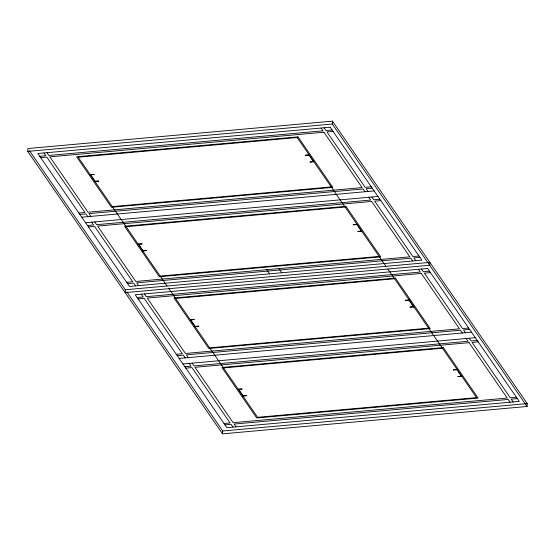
<?xml version="1.0" encoding="UTF-8"?>
<svg xmlns="http://www.w3.org/2000/svg" width="555" height="555" viewBox="0 0 555 555"><rect width="100%" height="100%" fill="white"/><g stroke="black" fill="none" stroke-linecap="round" stroke-linejoin="round"><path stroke-width="0.83" d="M27.75 151.39L27.923 148.518L332.459 121.15L527.25 403.61L527.077 406.482L222.541 433.85L27.75 151.39L332.292 124.015L527.077 406.482M125.312 289.752L125.146 292.617L429.688 265.248L429.854 262.383L125.312 289.752L29.394 150.662M222.541 433.85L222.708 430.985L126.79 291.888M308.962 155.129L308.885 154.699L313.547 161.776L313.776 161.318L309.891 162.102L313.852 161.748M309.288 154.81L305.215 155.317L309.177 154.963M332.292 124.015L332.459 121.15M356.879 224.608L356.803 224.178L361.465 231.255L361.687 230.797L357.808 231.581L361.763 231.227M409.354 299.922L405.282 300.428L409.243 300.068M39.738 156.281L45.829 155.733L43.921 152.965M332.098 130.002L326.007 130.55L324.099 127.782M40.695 157.669L46.786 157.12L84.977 212.503L78.886 213.051M333.055 131.389L326.964 131.937L365.155 187.319L371.246 186.771M90.229 174.638L94.281 174.423L90.326 174.776M94.808 181.284L98.866 181.069L94.905 181.423M112.27 206.606L331.217 186.924M79.844 214.438L85.935 213.89L87.843 216.658M372.204 188.159L366.113 188.707L368.021 191.475M81.751 217.206L374.112 190.927M85.574 222.742L377.934 196.463M87.482 225.51L93.573 224.962L91.665 222.194M379.842 199.238L373.751 199.786L371.843 197.011M88.439 226.898L94.53 226.35L132.721 281.732L126.63 282.28M380.799 200.619L374.708 201.167L412.899 256.556L418.99 256.008M126.124 226.69L345.071 207.015M138.139 244.117L142.198 243.902L138.237 244.255M357.087 224.442L353.126 224.796L357.184 224.581M142.725 250.763L146.777 250.548L142.822 250.902M160.187 276.085L379.127 256.403M127.588 283.667L133.679 283.119L135.587 285.887M419.948 257.388L413.857 257.936L415.764 260.704M137.134 297.515L143.225 296.967L141.317 294.199M429.494 271.235L423.403 271.784L421.495 269.015M138.091 298.895L144.182 298.347L182.373 353.736L176.282 354.284M430.451 272.623L424.36 273.171L462.551 328.553L468.642 328.005M175.602 298.444L394.55 278.77M190.296 319.749L194.347 319.527L190.393 319.888M194.881 326.396L198.933 326.173L194.972 326.534M413.822 306.714L409.867 307.075L413.919 306.853M209.665 347.832L428.613 328.158M177.239 355.665L183.33 355.117L185.238 357.885M469.599 329.392L463.508 329.941L465.416 332.709M179.147 358.433L471.507 332.161M182.97 363.976L475.33 337.697M184.877 366.744L190.969 366.196L189.061 363.428M477.238 340.465L471.146 341.013L469.239 338.245M185.835 368.125L191.926 367.583L230.117 422.965L224.026 423.514M478.188 341.852L472.097 342.4L510.295 397.782L516.386 397.234M223.519 367.923L442.467 348.249M238.206 389.228L242.264 389.006L238.303 389.367M457.154 369.547L453.199 369.908L457.251 369.685M242.792 395.875L246.843 395.653L242.889 396.013M461.739 376.193L457.778 376.554L461.836 376.332M224.983 424.894L231.074 424.346L232.982 427.121M517.343 398.622L511.252 399.17L513.16 401.938M222.708 430.985L527.25 403.61M321.054 128.059L322.961 130.827L48.875 155.462L46.967 152.687M364.975 191.752L363.067 188.977L88.98 213.613L90.888 216.381M368.798 197.289L370.705 200.057L96.619 224.692L94.711 221.924M412.719 260.982L410.811 258.214L136.724 282.842L138.632 285.617M418.449 269.286L420.357 272.054L146.27 296.689L144.362 293.921M462.37 332.979L460.463 330.211L186.376 354.846L188.284 357.614M466.193 338.515L468.101 341.29L194.014 365.918L192.106 363.15M510.114 402.208L508.207 399.44L234.12 424.075L236.028 426.844M385.968 266.324L297.154 137.536L78.213 157.211L167.027 286.005M387.883 269.092L476.523 397.637L257.575 417.311L168.456 288.08M408.938 300.095L413.614 306.88M456.848 369.575L461.531 376.359M278.901 268.592L281.767 272.748M266.719 269.688L269.584 273.844M90.534 174.61L95.21 181.395M138.445 244.089L143.128 250.874M190.601 319.722L195.277 326.506M238.511 389.201L243.194 395.986M405.601 300.109L405.684 300.539L405.601 300.109M330.19 127.234L37.83 153.513L129.495 286.435L421.856 260.156L330.19 127.234M323.919 132.208L49.832 156.843L88.023 212.232L362.11 187.597L323.919 132.208M297.993 136.87L76.611 156.767L111.437 207.265L332.82 187.368L297.993 136.87M371.663 201.444L97.576 226.072L135.767 281.461L409.854 256.826L371.663 201.444M345.904 206.349L124.521 226.246L159.347 276.744L380.73 256.847L345.904 206.349M427.586 268.467L135.226 294.74L226.891 427.669L519.251 401.39L427.586 268.467M421.314 273.442L147.228 298.077L185.419 353.459L459.505 328.824L421.314 273.442M395.389 278.104L174.006 298L208.826 348.498L430.208 328.602L395.389 278.104M469.058 342.671L194.972 367.306L233.162 422.688L507.249 398.06L469.058 342.671M443.299 347.583L221.917 367.479L256.743 417.977L478.126 398.081L443.299 347.583"/></g></svg>
